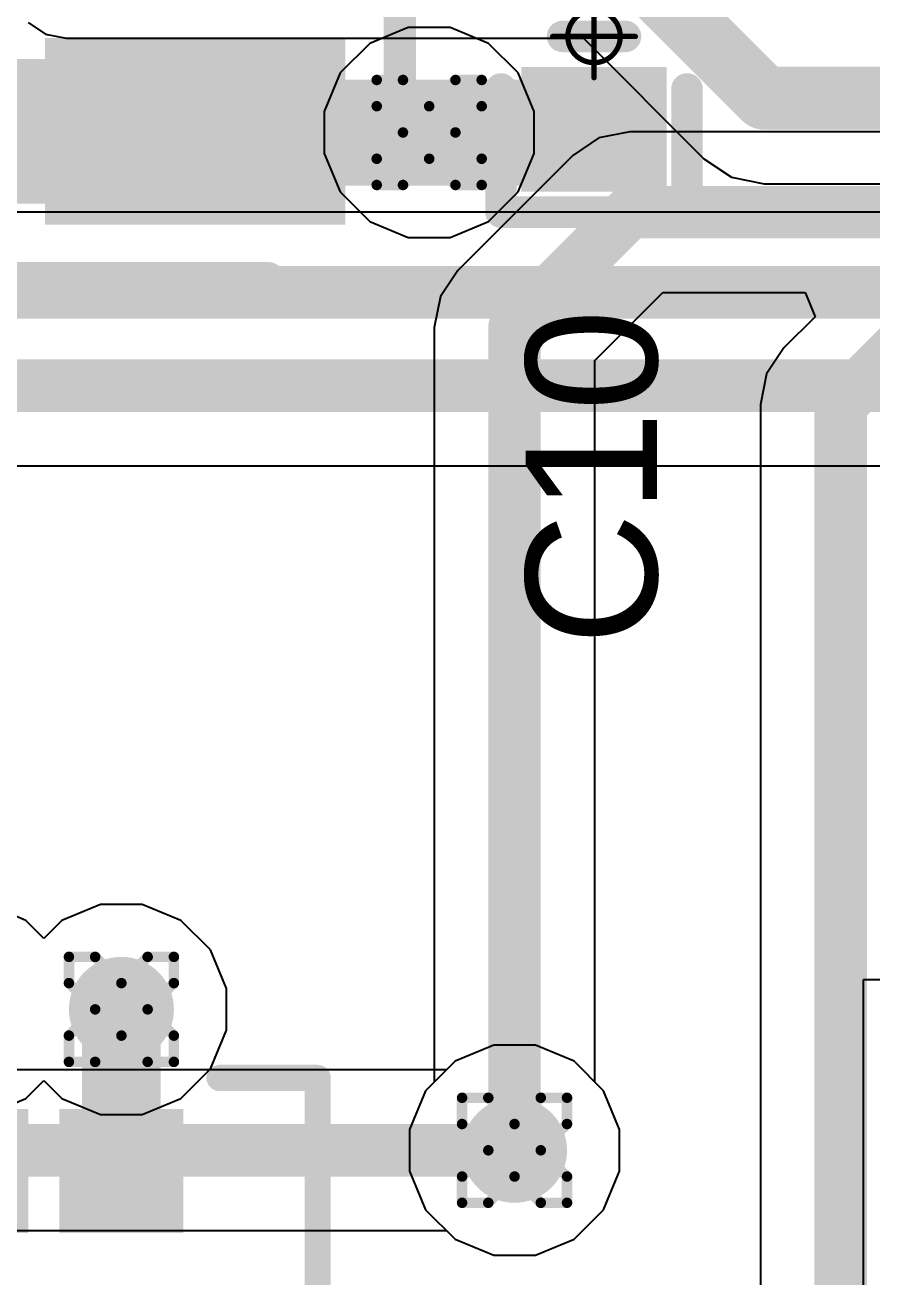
# Model space of a CAD drawing. Header units: inches. Extents: x -0.5 to 14, y -0.2 to 4.7.
# Drawn here: x 0.3216 to 0.483, y 1.3517 to 1.5902 of the extents above; entities that cross this region are included whole.
import ezdxf

# ---------------------------------------------------------------- set-up
doc = ezdxf.new("R2010")
doc.units = ezdxf.units.IN
doc.header["$MEASUREMENT"] = 0
for name, color, linetype in [('Bottom Layer', 5, 'Continuous'), ('Bottom Overlay', 54, 'Continuous'), ('Bottom Paste', 16, 'Continuous'), ('Bottom Solder', 6, 'Continuous'), ('Drill Drawing', 1, 'Continuous'), ('GND', 16, 'Continuous'), ('Mechanical 15', 56, 'Continuous'), ('POWER', 76, 'Continuous'), ('Top Layer', 1, 'Continuous'), ('Top Overlay', 2, 'Continuous'), ('Top Paste', 8, 'Continuous'), ('Top Solder', 216, 'Continuous'), ('Via Holes', 16, 'Continuous')]:
    doc.layers.add(name, color=color, linetype=linetype)
doc.styles.add('Arial', font='', dxfattribs={"height": 0.2})
doc.styles.get('Arial').set_extended_font_data('Arial')

# ---------------------------------------------------------------- blocks, each defined once
blk = doc.blocks.new('VL53L5CXV0GC_1_B_22')
at = {"layer": 'Bottom Layer'}
for points in [[(-0.0984225, 0.0511775), (-0.0787375, 0.0511775), (-0.0787375, 0.0314925), (-0.0984225, 0.0314925)], [(-0.0688925, 0.0511775), (-0.0492075, 0.0511775), (-0.0492075, 0.0314925), (-0.0688925, 0.0314925)], [(-0.0393725, 0.0511775), (-0.0196875, 0.0511775), (-0.0196875, 0.0314925), (-0.0393725, 0.0314925)], [(-0.0098425, 0.0511775), (0.0098425, 0.0511775), (0.0098425, 0.0314925), (-0.0098425, 0.0314925)], [(0.0196875, 0.0511775), (0.0393725, 0.0511775), (0.0393725, 0.0314925), (0.0196875, 0.0314925)], [(0.0492175, 0.0511775), (0.0689025, 0.0511775), (0.0689025, 0.0314925), (0.0492175, 0.0314925)], [(0.0787375, 0.0511775), (0.0984225, 0.0511775), (0.0984225, 0.0314925), (0.0787375, 0.0314925)], [(-0.0455905, 0.023617), (0.0455905, 0.023617), (0.0455905, -0.023627), (-0.0455905, -0.023627)], [(-0.1141725, 0.0098375), (-0.0944875, 0.0098375), (-0.0944875, -0.0098475), (-0.1141725, -0.0098475)], [(0.0944875, 0.0098375), (0.1141725, 0.0098375), (0.1141725, -0.0098475), (0.0944875, -0.0098475)], [(-0.0984226, -0.0314925), (-0.0787376, -0.0314925), (-0.0787376, -0.0511775), (-0.0984226, -0.0511775)], [(-0.0688925, -0.0314925), (-0.0492075, -0.0314925), (-0.0492075, -0.0511775), (-0.0688925, -0.0511775)], [(-0.0393725, -0.0314925), (-0.0196875, -0.0314925), (-0.0196875, -0.0511775), (-0.0393725, -0.0511775)], [(-0.0098424, -0.0314925), (0.0098426, -0.0314925), (0.0098426, -0.0511775), (-0.0098424, -0.0511775)], [(0.0196875, -0.0314925), (0.0393725, -0.0314925), (0.0393725, -0.0511775), (0.0196875, -0.0511775)], [(0.0492175, -0.0314925), (0.0689025, -0.0314925), (0.0689025, -0.0511775), (0.0492175, -0.0511775)], [(0.0787375, -0.0314925), (0.0984225, -0.0314925), (0.0984225, -0.0511775), (0.0787375, -0.0511775)]]:
    blk.add_hatch(color=5, dxfattribs=at).paths.add_polyline_path(points)
at = {"layer": 'Bottom Paste'}
for points in [[(-0.0984225, 0.0511775), (-0.0787375, 0.0511775), (-0.0787375, 0.0314925), (-0.0984225, 0.0314925)], [(-0.0688925, 0.0511775), (-0.0492075, 0.0511775), (-0.0492075, 0.0314925), (-0.0688925, 0.0314925)], [(-0.0393725, 0.0511775), (-0.0196875, 0.0511775), (-0.0196875, 0.0314925), (-0.0393725, 0.0314925)], [(-0.0098425, 0.0511775), (0.0098425, 0.0511775), (0.0098425, 0.0314925), (-0.0098425, 0.0314925)], [(0.0196875, 0.0511775), (0.0393725, 0.0511775), (0.0393725, 0.0314925), (0.0196875, 0.0314925)], [(0.0492175, 0.0511775), (0.0689025, 0.0511775), (0.0689025, 0.0314925), (0.0492175, 0.0314925)], [(0.0787375, 0.0511775), (0.0984225, 0.0511775), (0.0984225, 0.0314925), (0.0787375, 0.0314925)], [(-0.0455905, 0.023617), (0.0455905, 0.023617), (0.0455905, -0.023627), (-0.0455905, -0.023627)], [(-0.1141725, 0.0098375), (-0.0944875, 0.0098375), (-0.0944875, -0.0098475), (-0.1141725, -0.0098475)], [(0.0944875, 0.0098375), (0.1141725, 0.0098375), (0.1141725, -0.0098475), (0.0944875, -0.0098475)], [(-0.0984226, -0.0314925), (-0.0787376, -0.0314925), (-0.0787376, -0.0511775), (-0.0984226, -0.0511775)], [(-0.0688925, -0.0314925), (-0.0492075, -0.0314925), (-0.0492075, -0.0511775), (-0.0688925, -0.0511775)], [(-0.0393725, -0.0314925), (-0.0196875, -0.0314925), (-0.0196875, -0.0511775), (-0.0393725, -0.0511775)], [(-0.0098424, -0.0314925), (0.0098426, -0.0314925), (0.0098426, -0.0511775), (-0.0098424, -0.0511775)], [(0.0196875, -0.0314925), (0.0393725, -0.0314925), (0.0393725, -0.0511775), (0.0196875, -0.0511775)], [(0.0492175, -0.0314925), (0.0689025, -0.0314925), (0.0689025, -0.0511775), (0.0492175, -0.0511775)], [(0.0787375, -0.0314925), (0.0984225, -0.0314925), (0.0984225, -0.0511775), (0.0787375, -0.0511775)]]:
    blk.add_hatch(color=16, dxfattribs=at).paths.add_polyline_path(points)
at = {"layer": 'Bottom Solder'}
for points in [[(-0.100391, 0.053146), (-0.076769, 0.053146), (-0.076769, 0.029524), (-0.100391, 0.029524)], [(-0.070861, 0.053146), (-0.047239, 0.053146), (-0.047239, 0.029524), (-0.070861, 0.029524)], [(-0.041341, 0.053146), (-0.017719, 0.053146), (-0.017719, 0.029524), (-0.041341, 0.029524)], [(-0.011811, 0.053146), (0.011811, 0.053146), (0.011811, 0.029524), (-0.011811, 0.029524)], [(0.017719, 0.053146), (0.041341, 0.053146), (0.041341, 0.029524), (0.017719, 0.029524)], [(0.047249, 0.053146), (0.070871, 0.053146), (0.070871, 0.029524), (0.047249, 0.029524)], [(0.076769, 0.053146), (0.100391, 0.053146), (0.100391, 0.029524), (0.076769, 0.029524)], [(-0.047559, 0.0255855), (0.047559, 0.0255855), (0.047559, -0.0255955), (-0.047559, -0.0255955)], [(-0.116141, 0.011806), (-0.092519, 0.011806), (-0.092519, -0.011816), (-0.116141, -0.011816)], [(0.092519, 0.011806), (0.116141, 0.011806), (0.116141, -0.011816), (0.092519, -0.011816)], [(-0.1003911, -0.029524), (-0.0767691, -0.029524), (-0.0767691, -0.053146), (-0.1003911, -0.053146)], [(-0.070861, -0.029524), (-0.047239, -0.029524), (-0.047239, -0.053146), (-0.070861, -0.053146)], [(-0.041341, -0.029524), (-0.017719, -0.029524), (-0.017719, -0.053146), (-0.041341, -0.053146)], [(-0.0118109, -0.029524), (0.0118111, -0.029524), (0.0118111, -0.053146), (-0.0118109, -0.053146)], [(0.017719, -0.029524), (0.041341, -0.029524), (0.041341, -0.053146), (0.017719, -0.053146)], [(0.047249, -0.029524), (0.070871, -0.029524), (0.070871, -0.053146), (0.047249, -0.053146)], [(0.076769, -0.029524), (0.100391, -0.029524), (0.100391, -0.053146), (0.076769, -0.053146)]]:
    blk.add_hatch(color=6, dxfattribs=at).paths.add_polyline_path(points)
at = {"layer": 'Bottom Overlay'}
for points, const_width in [([(0.09542, 0.069335), (0.08542, 0.069335)], 0.005), ([(0.09042, 0.064335), (0.08542, 0.069335)], 0.005), ([(0.09542, 0.069335), (0.09042, 0.064335)], 0.005), ([(-0.125981, 0.059054), (-0.125981, -0.059056)], 0.005), ([(-0.1072839, 0.059054), (-0.125981, 0.059054)], 0.005), ([(0.125987, 0.059054), (0.107285, 0.0590539)], 0.005), ([(0.125987, 0.059054), (0.125987, -0.059056)], 0.005), ([(0.05709, 0.023615), (0.05709, -0.023625)], 0.003937), ([(0.08465, 0.0236149), (0.05709, 0.023615)], 0.003937), ([(0.08465, 0.0236149), (0.08465, -0.023625)], 0.003937), ([(-0.08179, 0.012305), (-0.08179, -0.012305)], 0.003937), ([(-0.056, 0.012305), (-0.08179, 0.012305)], 0.003937), ([(-0.056, 0.012305), (-0.056, -0.012305)], 0.003937), ([(-0.056, -0.012305), (-0.08179, -0.012305)], 0.003937), ([(0.08465, -0.023625), (0.05709, -0.023625)], 0.003937), ([(-0.107285, -0.0590559), (-0.125981, -0.059056)], 0.005), ([(0.125987, -0.059056), (0.1072861, -0.059056)], 0.005)]:
    blk.add_lwpolyline(points, dxfattribs=dict(at, const_width=const_width))
for points, const_width in [([(0.08417, 0.069335, 1), (0.08667, 0.069335, 1)], 0.0025), ([(0.08417, 0.069335, 1), (0.08667, 0.069335, 1)], 0.0025), ([(0.09417, 0.069335, 1), (0.09667, 0.069335, 1)], 0.0025), ([(0.09417, 0.069335, 1), (0.09667, 0.069335, 1)], 0.0025), ([(0.08917, 0.064335, 1), (0.09167, 0.064335, 1)], 0.0025), ([(0.08917, 0.064335, 1), (0.09167, 0.064335, 1)], 0.0025), ([(-0.127231, 0.059054, 1), (-0.124731, 0.059054, 1)], 0.0025), ([(-0.127231, 0.059054, 1), (-0.124731, 0.059054, 1)], 0.0025), ([(-0.1085339, 0.059054, 1), (-0.1060339, 0.059054, 1)], 0.0025), ([(0.106035, 0.0590539, 1), (0.108535, 0.0590539, 1)], 0.0025), ([(0.124737, 0.059054, 1), (0.127237, 0.059054, 1)], 0.0025), ([(0.124737, 0.059054, 1), (0.127237, 0.059054, 1)], 0.0025), ([(0.0561058, 0.023615, 1), (0.0580742, 0.023615, 1)], 0.0019685), ([(0.0561058, 0.023615, 1), (0.0580742, 0.023615, 1)], 0.0019685), ([(0.0836658, 0.0236149, 1), (0.0856342, 0.0236149, 1)], 0.0019685), ([(0.0836658, 0.0236149, 1), (0.0856342, 0.0236149, 1)], 0.0019685), ([(-0.0827742, 0.012305, 1), (-0.0808058, 0.012305, 1)], 0.0019685), ([(-0.0827742, 0.012305, 1), (-0.0808058, 0.012305, 1)], 0.0019685), ([(-0.0569842, 0.012305, 1), (-0.0550158, 0.012305, 1)], 0.0019685), ([(-0.0569842, 0.012305, 1), (-0.0550158, 0.012305, 1)], 0.0019685), ([(-0.0601, -5e-06, 1), (-0.0777, -5e-06, 1)], 0.003937), ([(-0.0786842, -5e-06, 1), (-0.0767158, -5e-06, 1)], 0.0019685), ([(-0.0610842, -5e-06, 1), (-0.0591158, -5e-06, 1)], 0.0019685), ([(-0.0827742, -0.012305, 1), (-0.0808058, -0.012305, 1)], 0.0019685), ([(-0.0827742, -0.012305, 1), (-0.0808058, -0.012305, 1)], 0.0019685), ([(-0.0569842, -0.012305, 1), (-0.0550158, -0.012305, 1)], 0.0019685), ([(-0.0569842, -0.012305, 1), (-0.0550158, -0.012305, 1)], 0.0019685), ([(0.0561058, -0.023625, 1), (0.0580742, -0.023625, 1)], 0.0019685), ([(0.0561058, -0.023625, 1), (0.0580742, -0.023625, 1)], 0.0019685), ([(0.0836658, -0.023625, 1), (0.0856342, -0.023625, 1)], 0.0019685), ([(0.0836658, -0.023625, 1), (0.0856342, -0.023625, 1)], 0.0019685), ([(-0.127231, -0.059056, 1), (-0.124731, -0.059056, 1)], 0.0025), ([(-0.127231, -0.059056, 1), (-0.124731, -0.059056, 1)], 0.0025), ([(-0.108535, -0.0590559, 1), (-0.106035, -0.0590559, 1)], 0.0025), ([(0.1060361, -0.059056, 1), (0.1085361, -0.059056, 1)], 0.0025), ([(0.124737, -0.059056, 1), (0.127237, -0.059056, 1)], 0.0025), ([(0.124737, -0.059056, 1), (0.127237, -0.059056, 1)], 0.0025)]:
    blk.add_lwpolyline(points, format="xyb", close=True, dxfattribs=dict(at, const_width=const_width))
blk = doc.blocks.new('TSW_SMD_6_6_5_33')
at = {"layer": 'Top Layer'}
for points in [[(0.0013937, 0.10277955), (0.0506063, 0.10277955), (0.0506063, 0.07522045), (0.0013937, 0.07522045)], [(0.148622, 0.10277795), (0.1978346, 0.10277795), (0.1978346, 0.07521885), (0.148622, 0.07521885)], [(0.0013937, 0.02377955), (0.0506063, 0.02377955), (0.0506063, -0.00377955), (0.0013937, -0.00377955)], [(0.1483937, 0.02377955), (0.1976063, 0.02377955), (0.1976063, -0.00377955), (0.1483937, -0.00377955)]]:
    blk.add_hatch(color=1, dxfattribs=at).paths.add_polyline_path(points)
at = {"layer": 'Top Paste'}
for points in [[(0.0013937, 0.10277955), (0.0506063, 0.10277955), (0.0506063, 0.07522045), (0.0013937, 0.07522045)], [(0.148622, 0.10277795), (0.1978346, 0.10277795), (0.1978346, 0.07521885), (0.148622, 0.07521885)], [(0.0013937, 0.02377955), (0.0506063, 0.02377955), (0.0506063, -0.00377955), (0.0013937, -0.00377955)], [(0.1483937, 0.02377955), (0.1976063, 0.02377955), (0.1976063, -0.00377955), (0.1483937, -0.00377955)]]:
    blk.add_hatch(color=8, dxfattribs=at).paths.add_polyline_path(points)
at = {"layer": 'Top Solder'}
for points in [[(-0.0026063, 0.10677955), (0.0546063, 0.10677955), (0.0546063, 0.07122045), (-0.0026063, 0.07122045)], [(0.144622, 0.10677795), (0.2018346, 0.10677795), (0.2018346, 0.07121885), (0.144622, 0.07121885)], [(-0.0026063, 0.02777955), (0.0546063, 0.02777955), (0.0546063, -0.00777955), (-0.0026063, -0.00777955)], [(0.1443937, 0.02777955), (0.2016063, 0.02777955), (0.2016063, -0.00777955), (0.1443937, -0.00777955)]]:
    blk.add_hatch(color=216, dxfattribs=at).paths.add_polyline_path(points)
at = {"layer": 'Mechanical 15', "const_width": 0.0019685}
for points in [[(0, 0.019685), (0, -0.019685)], [(0.019685, 0), (-0.019685, 0)]]:
    blk.add_lwpolyline(points, dxfattribs=at)
at = {"layer": 'Mechanical 15'}
for points, const_width in [([(-0.0004921, 0.019685, 1), (0.0004921, 0.019685, 1)], 0.0009842), ([(0.0137795, 0, 1), (-0.0137795, 0, 1)], 0.0019685), ([(-0.0201771, 0, 1), (-0.0191929, 0, 1)], 0.0009842), ([(-0.0142716, 0, 1), (-0.0132874, 0, 1)], 0.0009842), ([(0.0132874, 0, 1), (0.0142716, 0, 1)], 0.0009842), ([(0.0191929, 0, 1), (0.0201771, 0, 1)], 0.0009842), ([(-0.0004921, -0.019685, 1), (0.0004921, -0.019685, 1)], 0.0009842)]:
    blk.add_lwpolyline(points, format="xyb", close=True, dxfattribs=dict(at, const_width=const_width))
at = {"layer": 'Top Overlay', "const_width": 0.00616}
for points in [[(0.192, 0.117), (0.012, 0.117)], [(0.21, 0.1), (0.21, 0)], [(-0.013, 0.083), (-0.013, 0.02)], [(0.025, -0.022), (0.014, -0.022)], [(0.191, -0.022), (0.025, -0.022)]]:
    blk.add_lwpolyline(points, dxfattribs=at)
at = {"layer": 'Top Overlay', "const_width": 0.00308}
for points in [[(0.01046, 0.117, 1), (0.01354, 0.117, 1)], [(0.19046, 0.117, 1), (0.19354, 0.117, 1)], [(0.20846, 0.1, 1), (0.21154, 0.1, 1)], [(-0.01454, 0.083, 1), (-0.01146, 0.083, 1)], [(-0.01454, 0.02, 1), (-0.01146, 0.02, 1)], [(0.20846, 0, 1), (0.21154, 0, 1)], [(0.01246, -0.022, 1), (0.01554, -0.022, 1)], [(0.02346, -0.022, 1), (0.02654, -0.022, 1)], [(0.02346, -0.022, 1), (0.02654, -0.022, 1)], [(0.18946, -0.022, 1), (0.19254, -0.022, 1)]]:
    blk.add_lwpolyline(points, format="xyb", close=True, dxfattribs=at)
blk = doc.blocks.new('C_0402_L_42')
at = {"layer": 'Top Layer'}
for points in [[(-0.0255905, 0.0098425), (-0.0098425, 0.0098425), (-0.0098425, -0.0098425), (-0.0255905, -0.0098425)], [(0.0098393, 0.0098393), (0.0255873, 0.0098393), (0.0255873, -0.0098457), (0.0098393, -0.0098457)]]:
    blk.add_hatch(color=1, dxfattribs=at).paths.add_polyline_path(points)
at = {"layer": 'Top Paste'}
for points in [[(-0.0255905, 0.0098425), (-0.0098425, 0.0098425), (-0.0098425, -0.0098425), (-0.0255905, -0.0098425)], [(0.0098393, 0.0098393), (0.0255873, 0.0098393), (0.0255873, -0.0098457), (0.0098393, -0.0098457)]]:
    blk.add_hatch(color=8, dxfattribs=at).paths.add_polyline_path(points)
at = {"layer": 'Top Solder'}
for points in [[(-0.0295905, 0.0138425), (-0.0058425, 0.0138425), (-0.0058425, -0.0138425), (-0.0295905, -0.0138425)], [(0.0058393, 0.0138393), (0.0295873, 0.0138393), (0.0295873, -0.0138457), (0.0058393, -0.0138457)]]:
    blk.add_hatch(color=216, dxfattribs=at).paths.add_polyline_path(points)
at = {"layer": 'Mechanical 15', "const_width": 0.001}
for points in [[(0, -0.007874), (0, 0.007874)], [(0.007874, 0), (-0.007874, 0)]]:
    blk.add_lwpolyline(points, dxfattribs=at)
at = {"layer": 'Mechanical 15'}
for points, const_width in [([(-0.00025, 0.007874, 1), (0.00025, 0.007874, 1)], 0.0005), ([(0.005, 0, 1), (-0.005, 0, 1)], 0.001), ([(-0.008124, 0, 1), (-0.007624, 0, 1)], 0.0005), ([(-0.00525, 0, 1), (-0.00475, 0, 1)], 0.0005), ([(0.00475, 0, 1), (0.00525, 0, 1)], 0.0005), ([(0.007624, 0, 1), (0.008124, 0, 1)], 0.0005), ([(-0.00025, -0.007874, 1), (0.00025, -0.007874, 1)], 0.0005)]:
    blk.add_lwpolyline(points, format="xyb", close=True, dxfattribs=dict(at, const_width=const_width))
at = {"layer": 'Top Overlay', "const_width": 0.006}
for points in [[(-0.0334614, -0.0177133), (-0.0334614, 0.0177133)], [(-0.01, 0.0177133), (-0.0334614, 0.0177133)], [(0.0334614, 0.0177133), (0.01, 0.0177133)], [(0.0334614, -0.0177197), (0.0334614, 0.0177133)], [(0, -0.006), (0, 0.006)], [(-0.033455, -0.0177197), (-0.0334614, -0.0177133)], [(-0.01, -0.0177133), (-0.0334614, -0.0177133)], [(0.0334614, -0.0177133), (0.01, -0.0177133)]]:
    blk.add_lwpolyline(points, dxfattribs=at)
at = {"layer": 'Top Overlay', "const_width": 0.003}
for points in [[(-0.0349614, 0.0177133, 1), (-0.0319614, 0.0177133, 1)], [(-0.0349614, 0.0177133, 1), (-0.0319614, 0.0177133, 1)], [(-0.0115, 0.0177133, 1), (-0.0085, 0.0177133, 1)], [(0.0085, 0.0177133, 1), (0.0115, 0.0177133, 1)], [(0.0319614, 0.0177133, 1), (0.0349614, 0.0177133, 1)], [(0.0319614, 0.0177133, 1), (0.0349614, 0.0177133, 1)], [(-0.0015, 0.006, 1), (0.0015, 0.006, 1)], [(-0.0015, -0.006, 1), (0.0015, -0.006, 1)], [(-0.0349614, -0.0177133, 1), (-0.0319614, -0.0177133, 1)], [(-0.0349614, -0.0177133, 1), (-0.0319614, -0.0177133, 1)], [(-0.0349614, -0.0177133, 1), (-0.0319614, -0.0177133, 1)], [(-0.034955, -0.0177197, 1), (-0.031955, -0.0177197, 1)], [(-0.0115, -0.0177133, 1), (-0.0085, -0.0177133, 1)], [(0.0085, -0.0177133, 1), (0.0115, -0.0177133, 1)], [(0.0319614, -0.0177133, 1), (0.0349614, -0.0177133, 1)], [(0.0319614, -0.0177197, 1), (0.0349614, -0.0177197, 1)]]:
    blk.add_lwpolyline(points, format="xyb", close=True, dxfattribs=at)

msp = doc.modelspace()

# ---------------------------------------------------------------- hatches: boundary and pattern name
at = {"layer": 'Bottom Layer'}
h = msp.add_hatch(color=5, dxfattribs=at)
edge = h.paths.add_edge_path()
edge.add_arc((0.3985926, 1.5697088), 0.01, 0, 360)
h = msp.add_hatch(color=5, dxfattribs=at)
edge = h.paths.add_edge_path()
edge.add_arc((0.3399444, 1.402705), 0.01, 0, 360)
h = msp.add_hatch(color=5, dxfattribs=at)
edge = h.paths.add_edge_path()
edge.add_arc((0.414855, 1.3758697), 0.01, 0, 360)
at = {"layer": 'GND'}
h = msp.add_hatch(color=16, dxfattribs=at)
edge = h.paths.add_edge_path()
edge.add_arc((0.3985926, 1.5697088), 0.01, 0, 360)
h = msp.add_hatch(color=16, dxfattribs=at)
edge = h.paths.add_edge_path()
edge.add_arc((0.3399444, 1.402705), 0.01, 0, 360)
h = msp.add_hatch(color=16, dxfattribs=at)
edge = h.paths.add_edge_path()
edge.add_arc((0.414855, 1.3758697), 0.01, 0, 360)
at = {"layer": 'POWER'}
h = msp.add_hatch(color=76, dxfattribs=at)
edge = h.paths.add_edge_path()
edge.add_arc((0.3985926, 1.5697088), 0.01, 0, 360)
h = msp.add_hatch(color=76, dxfattribs=at)
edge = h.paths.add_edge_path()
edge.add_arc((0.3399444, 1.402705), 0.01, 0, 360)
h = msp.add_hatch(color=76, dxfattribs=at)
edge = h.paths.add_edge_path()
edge.add_arc((0.414855, 1.3758697), 0.01, 0, 360)
at = {"layer": 'Top Layer'}
for points in [[(0.1821654, 1.5561574), (0.3786062, 1.5561574), (0.3786062, 1.5837182), (0.1821654, 1.5837182)], [(0.3540002, 1.579776), (0.3540002, 1.559559), (0.4398392, 1.559559), (0.4398392, 1.579776)]]:
    msp.add_hatch(color=1, dxfattribs=at).paths.add_polyline_path(points)
h = msp.add_hatch(color=1, dxfattribs=at)
edge = h.paths.add_edge_path()
edge.add_arc((0.3985926, 1.5697088), 0.01, 0, 360)
h = msp.add_hatch(color=1, dxfattribs=at)
edge = h.paths.add_edge_path()
edge.add_arc((0.3399444, 1.402705), 0.01, 0, 360)
h = msp.add_hatch(color=1, dxfattribs=at)
edge = h.paths.add_edge_path()
edge.add_arc((0.414855, 1.3758697), 0.01, 0, 360)
at = {"layer": 'Via Holes'}
h = msp.add_hatch(color=7, dxfattribs=at)
edge = h.paths.add_edge_path()
edge.add_arc((0.3985926, 1.5697088), 0.005, 0, 360)
h = msp.add_hatch(color=7, dxfattribs=at)
edge = h.paths.add_edge_path()
edge.add_arc((0.3399444, 1.402705), 0.005, 0, 360)
h = msp.add_hatch(color=7, dxfattribs=at)
edge = h.paths.add_edge_path()
edge.add_arc((0.414855, 1.3758697), 0.005, 0, 360)

# ---------------------------------------------------------------- linework, layer by layer
at = {"layer": 'Bottom Layer'}
for p, q in [((0.436797, 1.5698325), (0.4309443, 1.5686683)), ((0.6291127, 1.5698325), (0.436797, 1.5698325)), ((0.4309443, 1.5686683), (0.4259826, 1.565353)), ((0.4259826, 1.565353), (0.4040406, 1.543411)), ((0.4040406, 1.543411), (0.4007253, 1.5384493)), ((0.4007253, 1.5384493), (0.3995611, 1.5325966)), ((0.4301489, 1.5262617), (0.4431319, 1.5392447)), ((0.4431319, 1.5392447), (0.4702085, 1.5392447)), ((0.4702085, 1.5392447), (0.472122, 1.5346253)), ((0.472122, 1.5346253), (0.4661856, 1.5286889)), ((0.3995611, 1.5325966), (0.3995611, 1.3888601)), ((0.4661856, 1.5286889), (0.4628703, 1.5237272)), ((0.4301489, 1.3888601), (0.4301489, 1.5262617)), ((0.4628703, 1.5237272), (0.4617061, 1.5178745)), ((0.4617061, 1.5178745), (0.4617061, 1.260901)), ((0.3995611, 1.3888601), (0.3978998, 1.3871988)), ((0.4318102, 1.3871988), (0.4301489, 1.3888601)), ((0.3978998, 1.3871988), (0.394855, 1.3798479)), ((0.434855, 1.3798479), (0.4318102, 1.3871988)), ((0.394855, 1.3798479), (0.394855, 1.3718915)), ((0.434855, 1.3718915), (0.434855, 1.3798479)), ((0.394855, 1.3718915), (0.3978998, 1.3645406)), ((0.4318102, 1.3645406), (0.434855, 1.3718915)), ((0.3978998, 1.3645406), (0.4035259, 1.3589145)), ((0.4261841, 1.3589145), (0.4318102, 1.3645406)), ((0.4035259, 1.3589145), (0.4108768, 1.3558697)), ((0.4188332, 1.3558697), (0.4261841, 1.3589145)), ((0.4108768, 1.3558697), (0.4188332, 1.3558697))]:
    msp.add_line(p, q, dxfattribs=at)
for points, const_width in [([(0.414855, 1.5325966), (0.436797, 1.5545386)], 0.01), ([(0.436797, 1.5545386), (0.8050108, 1.5545386)], 0.01), ([(0.477, 1.5178745), (0.4940694, 1.5349439)], 0.01), ([(0.414855, 1.3758697), (0.414855, 1.5325966)], 0.01), ([(0.477, 1.2545661), (0.477, 1.5178745)], 0.01), ([(0.3399444, 1.3719255), (0.3399444, 1.402705)], 0.015), ([(0.3399443, 1.4027051), (0.3399444, 1.402705)], 0.008)]:
    msp.add_lwpolyline(points, dxfattribs=dict(at, const_width=const_width))
for points, const_width in [([(0.434297, 1.5545386, 1), (0.439297, 1.5545386, 1)], 0.005), ([(0.434297, 1.5545386, 1), (0.439297, 1.5545386, 1)], 0.005), ([(0.412355, 1.5325966, 1), (0.417355, 1.5325966, 1)], 0.005), ([(0.412355, 1.5325966, 1), (0.417355, 1.5325966, 1)], 0.005), ([(0.4745, 1.5178745, 1), (0.4795, 1.5178745, 1)], 0.005), ([(0.4745, 1.5178745, 1), (0.4795, 1.5178745, 1)], 0.005), ([(0.3361944, 1.402705, 1), (0.3436944, 1.402705, 1)], 0.0075), ([(0.3379443, 1.4027051, 1), (0.3419443, 1.4027051, 1)], 0.004), ([(0.3379444, 1.402705, 1), (0.3419444, 1.402705, 1)], 0.004), ([(0.412355, 1.3758697, 1), (0.417355, 1.3758697, 1)], 0.005), ([(0.3361944, 1.3719255, 1), (0.3436944, 1.3719255, 1)], 0.0075)]:
    msp.add_lwpolyline(points, format="xyb", close=True, dxfattribs=dict(at, const_width=const_width))
at = {"layer": 'Drill Drawing', "const_width": 0.002}
for points in [[(0.3885926, 1.5747088), (0.3885926, 1.5797088)], [(0.3885926, 1.5797088), (0.3935926, 1.5797088)], [(0.3935926, 1.5797088), (0.3985926, 1.5747088)], [(0.3985926, 1.5747088), (0.4035926, 1.5797088)], [(0.4035926, 1.5797088), (0.4085926, 1.5797088)], [(0.4085926, 1.5747088), (0.4085926, 1.5797088)], [(0.3885926, 1.5747088), (0.3935926, 1.5697088)], [(0.4035926, 1.5697088), (0.4085926, 1.5747088)], [(0.3885926, 1.5647088), (0.3935926, 1.5697088)], [(0.4035926, 1.5697088), (0.4085926, 1.5647088)], [(0.3885926, 1.5597088), (0.3885926, 1.5647088)], [(0.3935926, 1.5597088), (0.3985926, 1.5647088)], [(0.3985926, 1.5647088), (0.4035926, 1.5597088)], [(0.4085926, 1.5597088), (0.4085926, 1.5647088)], [(0.3885926, 1.5597088), (0.3935926, 1.5597088)], [(0.4035926, 1.5597088), (0.4085926, 1.5597088)], [(0.3299444, 1.407705), (0.3299444, 1.412705)], [(0.3299444, 1.412705), (0.3349444, 1.412705)], [(0.3349444, 1.412705), (0.3399444, 1.407705)], [(0.3399444, 1.407705), (0.3449444, 1.412705)], [(0.3449444, 1.412705), (0.3499444, 1.412705)], [(0.3499444, 1.407705), (0.3499444, 1.412705)], [(0.3299444, 1.407705), (0.3349444, 1.402705)], [(0.3449444, 1.402705), (0.3499444, 1.407705)], [(0.3299444, 1.397705), (0.3349444, 1.402705)], [(0.3449444, 1.402705), (0.3499444, 1.397705)], [(0.3299444, 1.392705), (0.3299444, 1.397705)], [(0.3349444, 1.392705), (0.3399444, 1.397705)], [(0.3399444, 1.397705), (0.3449444, 1.392705)], [(0.3499444, 1.392705), (0.3499444, 1.397705)], [(0.3299444, 1.392705), (0.3349444, 1.392705)], [(0.3449444, 1.392705), (0.3499444, 1.392705)], [(0.404855, 1.3808697), (0.404855, 1.3858697)], [(0.404855, 1.3858697), (0.409855, 1.3858697)], [(0.409855, 1.3858697), (0.414855, 1.3808697)], [(0.414855, 1.3808697), (0.419855, 1.3858697)], [(0.419855, 1.3858697), (0.424855, 1.3858697)], [(0.424855, 1.3808697), (0.424855, 1.3858697)], [(0.404855, 1.3808697), (0.409855, 1.3758697)], [(0.419855, 1.3758697), (0.424855, 1.3808697)], [(0.404855, 1.3708697), (0.409855, 1.3758697)], [(0.419855, 1.3758697), (0.424855, 1.3708697)], [(0.404855, 1.3658697), (0.404855, 1.3708697)], [(0.409855, 1.3658697), (0.414855, 1.3708697)], [(0.414855, 1.3708697), (0.419855, 1.3658697)], [(0.424855, 1.3658697), (0.424855, 1.3708697)], [(0.404855, 1.3658697), (0.409855, 1.3658697)], [(0.419855, 1.3658697), (0.424855, 1.3658697)]]:
    msp.add_lwpolyline(points, dxfattribs=at)
at = {"layer": 'Drill Drawing', "const_width": 0.001}
for points in [[(0.3880926, 1.5797088, 1), (0.3890926, 1.5797088, 1)], [(0.3880926, 1.5797088, 1), (0.3890926, 1.5797088, 1)], [(0.3930926, 1.5797088, 1), (0.3940926, 1.5797088, 1)], [(0.3930926, 1.5797088, 1), (0.3940926, 1.5797088, 1)], [(0.4030926, 1.5797088, 1), (0.4040926, 1.5797088, 1)], [(0.4030926, 1.5797088, 1), (0.4040926, 1.5797088, 1)], [(0.4080926, 1.5797088, 1), (0.4090926, 1.5797088, 1)], [(0.4080926, 1.5797088, 1), (0.4090926, 1.5797088, 1)], [(0.3880926, 1.5747088, 1), (0.3890926, 1.5747088, 1)], [(0.3880926, 1.5747088, 1), (0.3890926, 1.5747088, 1)], [(0.3980926, 1.5747088, 1), (0.3990926, 1.5747088, 1)], [(0.3980926, 1.5747088, 1), (0.3990926, 1.5747088, 1)], [(0.4080926, 1.5747088, 1), (0.4090926, 1.5747088, 1)], [(0.4080926, 1.5747088, 1), (0.4090926, 1.5747088, 1)], [(0.3930926, 1.5697088, 1), (0.3940926, 1.5697088, 1)], [(0.3930926, 1.5697088, 1), (0.3940926, 1.5697088, 1)], [(0.4030926, 1.5697088, 1), (0.4040926, 1.5697088, 1)], [(0.4030926, 1.5697088, 1), (0.4040926, 1.5697088, 1)], [(0.3880926, 1.5647088, 1), (0.3890926, 1.5647088, 1)], [(0.3880926, 1.5647088, 1), (0.3890926, 1.5647088, 1)], [(0.3980926, 1.5647088, 1), (0.3990926, 1.5647088, 1)], [(0.3980926, 1.5647088, 1), (0.3990926, 1.5647088, 1)], [(0.4080926, 1.5647088, 1), (0.4090926, 1.5647088, 1)], [(0.4080926, 1.5647088, 1), (0.4090926, 1.5647088, 1)], [(0.3880926, 1.5597088, 1), (0.3890926, 1.5597088, 1)], [(0.3880926, 1.5597088, 1), (0.3890926, 1.5597088, 1)], [(0.3930926, 1.5597088, 1), (0.3940926, 1.5597088, 1)], [(0.3930926, 1.5597088, 1), (0.3940926, 1.5597088, 1)], [(0.4030926, 1.5597088, 1), (0.4040926, 1.5597088, 1)], [(0.4030926, 1.5597088, 1), (0.4040926, 1.5597088, 1)], [(0.4080926, 1.5597088, 1), (0.4090926, 1.5597088, 1)], [(0.4080926, 1.5597088, 1), (0.4090926, 1.5597088, 1)], [(0.3294444, 1.412705, 1), (0.3304444, 1.412705, 1)], [(0.3294444, 1.412705, 1), (0.3304444, 1.412705, 1)], [(0.3344444, 1.412705, 1), (0.3354444, 1.412705, 1)], [(0.3344444, 1.412705, 1), (0.3354444, 1.412705, 1)], [(0.3444444, 1.412705, 1), (0.3454444, 1.412705, 1)], [(0.3444444, 1.412705, 1), (0.3454444, 1.412705, 1)], [(0.3494444, 1.412705, 1), (0.3504444, 1.412705, 1)], [(0.3494444, 1.412705, 1), (0.3504444, 1.412705, 1)], [(0.3294444, 1.407705, 1), (0.3304444, 1.407705, 1)], [(0.3294444, 1.407705, 1), (0.3304444, 1.407705, 1)], [(0.3394444, 1.407705, 1), (0.3404444, 1.407705, 1)], [(0.3394444, 1.407705, 1), (0.3404444, 1.407705, 1)], [(0.3494444, 1.407705, 1), (0.3504444, 1.407705, 1)], [(0.3494444, 1.407705, 1), (0.3504444, 1.407705, 1)], [(0.3344444, 1.402705, 1), (0.3354444, 1.402705, 1)], [(0.3344444, 1.402705, 1), (0.3354444, 1.402705, 1)], [(0.3444444, 1.402705, 1), (0.3454444, 1.402705, 1)], [(0.3444444, 1.402705, 1), (0.3454444, 1.402705, 1)], [(0.3294444, 1.397705, 1), (0.3304444, 1.397705, 1)], [(0.3294444, 1.397705, 1), (0.3304444, 1.397705, 1)], [(0.3394444, 1.397705, 1), (0.3404444, 1.397705, 1)], [(0.3394444, 1.397705, 1), (0.3404444, 1.397705, 1)], [(0.3494444, 1.397705, 1), (0.3504444, 1.397705, 1)], [(0.3494444, 1.397705, 1), (0.3504444, 1.397705, 1)], [(0.3294444, 1.392705, 1), (0.3304444, 1.392705, 1)], [(0.3294444, 1.392705, 1), (0.3304444, 1.392705, 1)], [(0.3344444, 1.392705, 1), (0.3354444, 1.392705, 1)], [(0.3344444, 1.392705, 1), (0.3354444, 1.392705, 1)], [(0.3444444, 1.392705, 1), (0.3454444, 1.392705, 1)], [(0.3444444, 1.392705, 1), (0.3454444, 1.392705, 1)], [(0.3494444, 1.392705, 1), (0.3504444, 1.392705, 1)], [(0.3494444, 1.392705, 1), (0.3504444, 1.392705, 1)], [(0.404355, 1.3858697, 1), (0.405355, 1.3858697, 1)], [(0.404355, 1.3858697, 1), (0.405355, 1.3858697, 1)], [(0.409355, 1.3858697, 1), (0.410355, 1.3858697, 1)], [(0.409355, 1.3858697, 1), (0.410355, 1.3858697, 1)], [(0.419355, 1.3858697, 1), (0.420355, 1.3858697, 1)], [(0.419355, 1.3858697, 1), (0.420355, 1.3858697, 1)], [(0.424355, 1.3858697, 1), (0.425355, 1.3858697, 1)], [(0.424355, 1.3858697, 1), (0.425355, 1.3858697, 1)], [(0.404355, 1.3808697, 1), (0.405355, 1.3808697, 1)], [(0.404355, 1.3808697, 1), (0.405355, 1.3808697, 1)], [(0.414355, 1.3808697, 1), (0.415355, 1.3808697, 1)], [(0.414355, 1.3808697, 1), (0.415355, 1.3808697, 1)], [(0.424355, 1.3808697, 1), (0.425355, 1.3808697, 1)], [(0.424355, 1.3808697, 1), (0.425355, 1.3808697, 1)], [(0.409355, 1.3758697, 1), (0.410355, 1.3758697, 1)], [(0.409355, 1.3758697, 1), (0.410355, 1.3758697, 1)], [(0.419355, 1.3758697, 1), (0.420355, 1.3758697, 1)], [(0.419355, 1.3758697, 1), (0.420355, 1.3758697, 1)], [(0.404355, 1.3708697, 1), (0.405355, 1.3708697, 1)], [(0.404355, 1.3708697, 1), (0.405355, 1.3708697, 1)], [(0.414355, 1.3708697, 1), (0.415355, 1.3708697, 1)], [(0.414355, 1.3708697, 1), (0.415355, 1.3708697, 1)], [(0.424355, 1.3708697, 1), (0.425355, 1.3708697, 1)], [(0.424355, 1.3708697, 1), (0.425355, 1.3708697, 1)], [(0.404355, 1.3658697, 1), (0.405355, 1.3658697, 1)], [(0.404355, 1.3658697, 1), (0.405355, 1.3658697, 1)], [(0.409355, 1.3658697, 1), (0.410355, 1.3658697, 1)], [(0.409355, 1.3658697, 1), (0.410355, 1.3658697, 1)], [(0.419355, 1.3658697, 1), (0.420355, 1.3658697, 1)], [(0.419355, 1.3658697, 1), (0.420355, 1.3658697, 1)], [(0.424355, 1.3658697, 1), (0.425355, 1.3658697, 1)], [(0.424355, 1.3658697, 1), (0.425355, 1.3658697, 1)]]:
    msp.add_lwpolyline(points, format="xyb", close=True, dxfattribs=at)
at = {"layer": 'GND'}
for p, q in [((0.4108768, 1.3958697), (0.4035259, 1.3928249)), ((0.4188332, 1.3958697), (0.4108768, 1.3958697)), ((0.4261841, 1.3928249), (0.4188332, 1.3958697)), ((0.4035259, 1.3928249), (0.3978998, 1.3871988)), ((0.4318102, 1.3871988), (0.4261841, 1.3928249)), ((0.3978998, 1.3871988), (0.394855, 1.3798479)), ((0.434855, 1.3798479), (0.4318102, 1.3871988)), ((0.394855, 1.3798479), (0.394855, 1.3718915)), ((0.434855, 1.3718915), (0.434855, 1.3798479)), ((0.394855, 1.3718915), (0.3978998, 1.3645406)), ((0.4318102, 1.3645406), (0.434855, 1.3718915)), ((0.3978998, 1.3645406), (0.4035259, 1.3589145)), ((0.4261841, 1.3589145), (0.4318102, 1.3645406)), ((0.4035259, 1.3589145), (0.4108768, 1.3558697)), ((0.4188332, 1.3558697), (0.4261841, 1.3589145)), ((0.4108768, 1.3558697), (0.4188332, 1.3558697))]:
    msp.add_line(p, q, dxfattribs=at)
at = {"layer": 'POWER'}
for p, q in [((0.3946144, 1.5897088), (0.3872635, 1.586664)), ((0.4025708, 1.5897088), (0.3946144, 1.5897088)), ((0.4099217, 1.586664), (0.4025708, 1.5897088)), ((0.3872635, 1.586664), (0.3816374, 1.5810379)), ((0.4155478, 1.5810379), (0.4099217, 1.586664)), ((0.3816374, 1.5810379), (0.3785926, 1.573687)), ((0.4185926, 1.573687), (0.4155478, 1.5810379)), ((0.3785926, 1.573687), (0.3785926, 1.5657306)), ((0.4185926, 1.5657306), (0.4185926, 1.573687)), ((0.3785926, 1.5657306), (0.3816374, 1.5583797)), ((0.4155478, 1.5583797), (0.4185926, 1.5657306)), ((0.3816374, 1.5583797), (0.3872635, 1.5527536)), ((0.4099217, 1.5527536), (0.4155478, 1.5583797)), ((0.3872635, 1.5527536), (0.3946144, 1.5497088)), ((0.4025708, 1.5497088), (0.4099217, 1.5527536)), ((0.3946144, 1.5497088), (0.4025708, 1.5497088)), ((0.3217434, 1.4196602), (0.3143925, 1.422705)), ((0.3359662, 1.422705), (0.3286153, 1.4196602)), ((0.3439226, 1.422705), (0.3359662, 1.422705)), ((0.3512735, 1.4196602), (0.3439226, 1.422705)), ((0.3251794, 1.4162243), (0.3217434, 1.4196602)), ((0.3286153, 1.4196602), (0.3251794, 1.4162243)), ((0.3568996, 1.4140341), (0.3512735, 1.4196602)), ((0.3599444, 1.4066832), (0.3568996, 1.4140341)), ((0.3599444, 1.3987268), (0.3599444, 1.4066832)), ((0.3568996, 1.3913759), (0.3599444, 1.3987268)), ((0.4108768, 1.3958697), (0.4035259, 1.3928249)), ((0.4188332, 1.3958697), (0.4108768, 1.3958697)), ((0.4261841, 1.3928249), (0.4188332, 1.3958697)), ((0.4035259, 1.3928249), (0.3978998, 1.3871988)), ((0.4318102, 1.3871988), (0.4261841, 1.3928249)), ((0.3512735, 1.3857498), (0.3568996, 1.3913759)), ((0.3217434, 1.3857498), (0.3251794, 1.3891857)), ((0.3251794, 1.3891857), (0.3286153, 1.3857498)), ((0.3143925, 1.382705), (0.3217434, 1.3857498)), ((0.3286153, 1.3857498), (0.3359662, 1.382705)), ((0.3439226, 1.382705), (0.3512735, 1.3857498)), ((0.3978998, 1.3871988), (0.394855, 1.3798479)), ((0.434855, 1.3798479), (0.4318102, 1.3871988)), ((0.3359662, 1.382705), (0.3439226, 1.382705)), ((0.394855, 1.3798479), (0.394855, 1.3718915)), ((0.434855, 1.3718915), (0.434855, 1.3798479)), ((0.394855, 1.3718915), (0.3978998, 1.3645406)), ((0.4318102, 1.3645406), (0.434855, 1.3718915)), ((0.3978998, 1.3645406), (0.4035259, 1.3589145)), ((0.4261841, 1.3589145), (0.4318102, 1.3645406)), ((0.4035259, 1.3589145), (0.4108768, 1.3558697)), ((0.4188332, 1.3558697), (0.4261841, 1.3589145)), ((0.4108768, 1.3558697), (0.4188332, 1.3558697))]:
    msp.add_line(p, q, dxfattribs=at)
at = {"layer": 'Top Layer'}
for p, q in [((0.3221841, 1.5906329), (0.3254919, 1.5884227)), ((0.3254919, 1.5884227), (0.3293937, 1.5876466)), ((0.3293937, 1.5876466), (0.4279667, 1.5876466)), ((0.4279667, 1.5876466), (0.4509044, 1.5647089)), ((0.4509044, 1.5647089), (0.4561969, 1.5611726)), ((0.4561969, 1.5611726), (0.4624398, 1.5599308)), ((0.4624398, 1.5599308), (0.8096551, 1.5599308)), ((0.8067662, 1.5545466), (0.2446358, 1.5545466)), ((0.2711612, 1.5062022), (0.6961417, 1.5062022)), ((0.5382946, 1.408307), (0.4812599, 1.408307)), ((0.4812599, 1.408307), (0.4812599, 1.352874)), ((0.4108768, 1.3958697), (0.4035259, 1.3928249)), ((0.4188332, 1.3958697), (0.4108768, 1.3958697)), ((0.4261841, 1.3928249), (0.4188332, 1.3958697)), ((0.4035259, 1.3928249), (0.4018646, 1.3911636)), ((0.4318102, 1.3871988), (0.4261841, 1.3928249)), ((0.4018646, 1.3911636), (0.2736435, 1.3911636)), ((0.434855, 1.3798479), (0.4318102, 1.3871988)), ((0.434855, 1.3718915), (0.434855, 1.3798479)), ((0.4318102, 1.3645406), (0.434855, 1.3718915)), ((0.4261841, 1.3589145), (0.4318102, 1.3645406)), ((0.2218341, 1.3605758), (0.4018646, 1.3605758)), ((0.4018646, 1.3605758), (0.4035259, 1.3589145)), ((0.4035259, 1.3589145), (0.4108768, 1.3558697)), ((0.4188332, 1.3558697), (0.4261841, 1.3589145)), ((0.4108768, 1.3558697), (0.4188332, 1.3558697)), ((0.4812599, 1.352874), (0.4812599, 1.302874))]:
    msp.add_line(p, q, dxfattribs=at)
for points, const_width in [([(0.4348417, 1.6038424), (0.4624398, 1.5762443)], 0.012), ([(0.4624398, 1.5762443), (0.8345669, 1.5762443)], 0.012), ([(0.2446358, 1.5392527), (1.0022434, 1.5392527)], 0.01), ([(0.2711612, 1.5214961), (0.9512428, 1.5214961)], 0.01), ([(0.2218341, 1.3758697), (0.414855, 1.3758697)], 0.01)]:
    msp.add_lwpolyline(points, dxfattribs=dict(at, const_width=const_width))
for points, const_width in [([(0.4594398, 1.5762443, 1), (0.4654398, 1.5762443, 1)], 0.006), ([(0.4594398, 1.5762443, 1), (0.4654398, 1.5762443, 1)], 0.006), ([(0.412355, 1.3758697, 1), (0.417355, 1.3758697, 1)], 0.005)]:
    msp.add_lwpolyline(points, format="xyb", close=True, dxfattribs=dict(at, const_width=const_width))

# ---------------------------------------------------------------- block references
for name, p, rotation in [('TSW_SMD_6_6_5_33', (0.38, 1.658937), 180), ('C_0402_L_42', (0.43, 1.588), 270), ('VL53L5CXV0GC_1_B_22', (0.2513643, 1.3305905), 180)]:
    msp.add_blockref(name, p, dxfattribs=dict(rotation=rotation))

# ---------------------------------------------------------------- texts
at = {"layer": 'Top Overlay', "style": 'Arial'}
msp.add_text('C10', height=0.025, rotation=90, dxfattribs=at).set_placement((0.442, 1.472))

doc.saveas('drawing.dxf')
